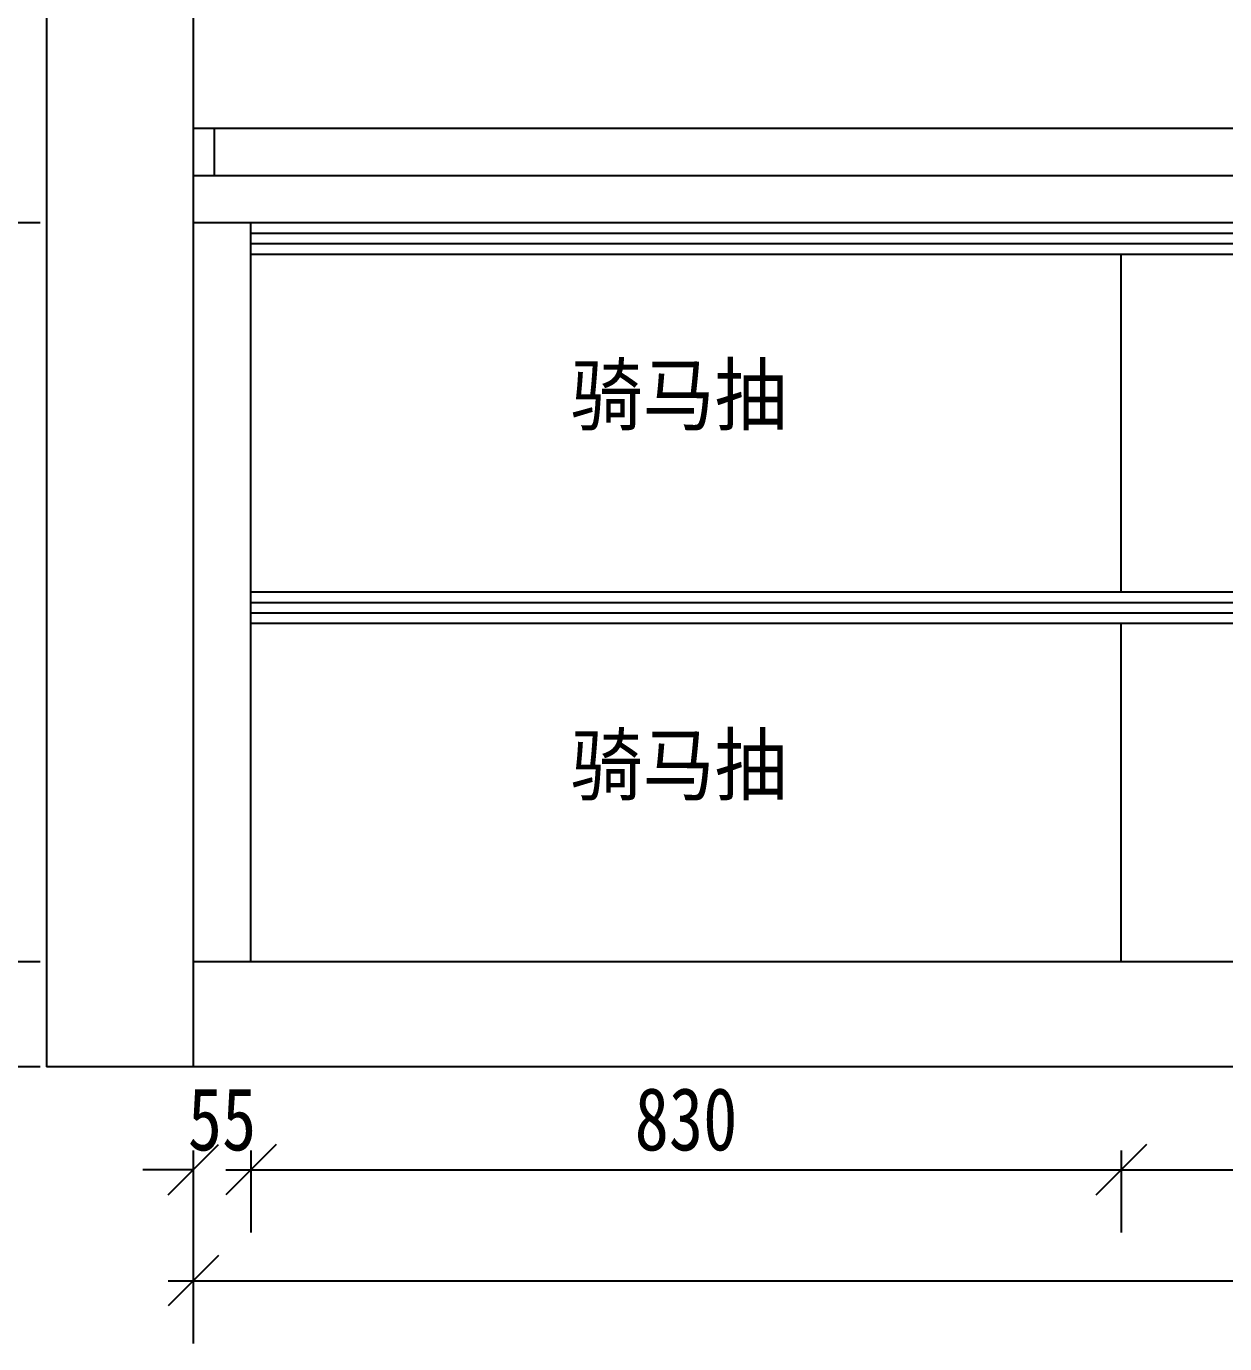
# Model space of a CAD drawing. Header units: millimetres. Extents: x -497855 to 324262, y -590254 to -173602.
# Drawn here: x -487214 to -486071, y -581586 to -580330 of the extents above; entities that cross this region are included whole.
import ezdxf

# ---------------------------------------------------------------- set-up
doc = ezdxf.new("R2010")
doc.units = ezdxf.units.MM
doc.header["$PDMODE"] = 3
doc.layers.add('水电图层', color=4, linetype='Continuous')
doc.styles.add('宋体', font='', dxfattribs={"width": 0.9})
doc.styles.add('数、文', font='', dxfattribs={"width": 0.8})
doc.styles.get('宋体').set_extended_font_data('SimSun')
doc.styles.get('数、文').set_extended_font_data('SimSun')
doc.dimstyles.new('60', dxfattribs={"dimscale": 60, "dimtxt": 1, "dimasz": 0.8, "dimexe": 1, "dimexo": 3, "dimgap": 0.3, "dimtad": 1, "dimdec": 0, "dimtxsty": '数、文', "dimblk": 'OBLIQUE', "dimcen": 0.3, "dimdle": 0.4, "dimclrd": 8, "dimclre": 8, "dimclrt": 1, "dimadec": 0, "dimazin": 0, "dimtfac": 1, "dimtdec": 0, "dimtix": 1, "dimtofl": 0, "dimtmove": 1, "dimatfit": 3, "dimldrblk": 'DOT', "dimfxl": 1, "dimfxlon": 1, "dimtolj": 1, "dimarcsym": 0})

# ---------------------------------------------------------------- blocks, each defined once
blk = doc.blocks.new('_Oblique')
at = {"color": 0, "linetype": 'ByBlock', "lineweight": -2}
blk.add_line((-0.5, -0.5), (0.5, 0.5), dxfattribs=at)
blk = doc.blocks.new('*D158')
at = {"layer": 'Defpoints', "color": 0}
for p in [(-487055.15, -581222.16), (-487000.15, -581222.16), (-487000.15, -581420.49)]:
    blk.add_point(p, dxfattribs=at)
at = {"layer": '水电图层', "color": 8, "lineweight": -2}
for p, q in [((-487055.15, -581402.16), (-487055.15, -581480.49)), ((-487000.15, -581402.16), (-487000.15, -581480.49)), ((-487055.15, -581420.49), (-487103.15, -581420.49)), ((-487000.15, -581420.49), (-486952.15, -581420.49))]:
    blk.add_line(p, q, dxfattribs=at)
at = {"layer": '水电图层', "color": 8, "lineweight": -2, "xscale": 48, "yscale": 48, "zscale": 48}
blk.add_blockref('_Oblique', (-487055.15, -581420.49), dxfattribs=at)
at = {"layer": '水电图层', "color": 8, "lineweight": -2, "xscale": 48, "yscale": 48, "zscale": 48, "rotation": 180}
blk.add_blockref('_Oblique', (-487000.15, -581420.49), dxfattribs=at)
at = {"layer": '水电图层', "color": 1, "insert": (-487027.65, -581372.49), "char_height": 60, "attachment_point": 5, "style": '数、文'}
blk.add_mtext('\\A1;55', dxfattribs=at)
blk = doc.blocks.new('*D159')
at = {"layer": 'Defpoints', "color": 0}
for p in [(-487000.15, -581222.16), (-486170.15, -581222.16), (-486170.15, -581420.49)]:
    blk.add_point(p, dxfattribs=at)
at = {"layer": '水电图层', "color": 8, "lineweight": -2}
for p, q in [((-487000.15, -581402.16), (-487000.15, -581480.49)), ((-486170.15, -581402.16), (-486170.15, -581480.49)), ((-487024.15, -581420.49), (-486146.15, -581420.49))]:
    blk.add_line(p, q, dxfattribs=at)
at = {"layer": '水电图层', "color": 8, "lineweight": -2, "xscale": 48, "yscale": 48, "zscale": 48, "rotation": 180}
blk.add_blockref('_Oblique', (-487000.15, -581420.49), dxfattribs=at)
at = {"layer": '水电图层', "color": 8, "lineweight": -2, "xscale": 48, "yscale": 48, "zscale": 48}
blk.add_blockref('_Oblique', (-486170.15, -581420.49), dxfattribs=at)
at = {"layer": '水电图层', "color": 1, "insert": (-486585.15, -581372.49), "char_height": 60, "attachment_point": 5, "style": '数、文'}
blk.add_mtext('\\A1;830', dxfattribs=at)
blk = doc.blocks.new('*D160')
at = {"layer": 'Defpoints', "color": 0}
for p in [(-486170.15, -581222.16), (-485270.15, -581222.16), (-485270.15, -581420.49)]:
    blk.add_point(p, dxfattribs=at)
at = {"layer": '水电图层', "color": 8, "lineweight": -2}
for p, q in [((-486170.15, -581402.16), (-486170.15, -581480.49)), ((-485270.15, -581402.16), (-485270.15, -581480.49)), ((-486194.15, -581420.49), (-485246.15, -581420.49))]:
    blk.add_line(p, q, dxfattribs=at)
at = {"layer": '水电图层', "color": 8, "lineweight": -2, "xscale": 48, "yscale": 48, "zscale": 48, "rotation": 180}
blk.add_blockref('_Oblique', (-486170.15, -581420.49), dxfattribs=at)
at = {"layer": '水电图层', "color": 8, "lineweight": -2, "xscale": 48, "yscale": 48, "zscale": 48}
blk.add_blockref('_Oblique', (-485270.15, -581420.49), dxfattribs=at)
at = {"layer": '水电图层', "color": 1, "insert": (-485720.15, -581372.49), "char_height": 60, "attachment_point": 5, "style": '数、文'}
blk.add_mtext('\\A1;900', dxfattribs=at)
blk = doc.blocks.new('*D167')
at = {"layer": 'Defpoints', "color": 0}
for p in [(-487055.15, -581222.16), (-482695.15, -581222.16), (-482695.15, -581526.38)]:
    blk.add_point(p, dxfattribs=at)
at = {"layer": '水电图层', "color": 8, "lineweight": -2}
for p, q in [((-487055.15, -581466.38), (-487055.15, -581586.38)), ((-482695.15, -581466.38), (-482695.15, -581586.38)), ((-487079.15, -581526.38), (-482671.15, -581526.38))]:
    blk.add_line(p, q, dxfattribs=at)
at = {"layer": '水电图层', "color": 8, "lineweight": -2, "xscale": 48, "yscale": 48, "zscale": 48, "rotation": 180}
blk.add_blockref('_Oblique', (-487055.15, -581526.38), dxfattribs=at)
at = {"layer": '水电图层', "color": 8, "lineweight": -2, "xscale": 48, "yscale": 48, "zscale": 48}
blk.add_blockref('_Oblique', (-482695.15, -581526.38), dxfattribs=at)
at = {"layer": '水电图层', "color": 1, "insert": (-484875.15, -581478.38), "char_height": 60, "attachment_point": 5, "style": '数、文'}
blk.add_mtext('\\A1;4360', dxfattribs=at)
blk = doc.blocks.new('*D168')
at = {"layer": 'Defpoints', "color": 0}
for p in [(-487261.12, -581222.16), (-487000.15, -581222.16), (-487007.75, -581322.16)]:
    blk.add_point(p, dxfattribs=at)
at = {"layer": '水电图层', "color": 8, "lineweight": -2}
for p, q in [((-487261.12, -581222.16), (-487261.12, -581174.16)), ((-487201.12, -581222.16), (-487321.12, -581222.16)), ((-487201.12, -581322.16), (-487321.12, -581322.16)), ((-487261.12, -581322.16), (-487261.12, -581370.16))]:
    blk.add_line(p, q, dxfattribs=at)
at = {"layer": '水电图层', "color": 8, "lineweight": -2, "xscale": 48, "yscale": 48, "zscale": 48}
for p, rotation in [((-487261.12, -581222.16), 270), ((-487261.12, -581322.16), 90)]:
    blk.add_blockref('_Oblique', p, dxfattribs=dict(at, rotation=rotation))
at = {"layer": '水电图层', "color": 1, "insert": (-487309.12, -581272.16), "char_height": 60, "attachment_point": 5, "rotation": 90, "style": '数、文'}
blk.add_mtext('\\A1;100', dxfattribs=at)
blk = doc.blocks.new('*D169')
at = {"layer": 'Defpoints', "color": 0}
for p in [(-487261.12, -580517.16), (-487000.15, -580517.16), (-487000.15, -581222.16)]:
    blk.add_point(p, dxfattribs=at)
at = {"layer": '水电图层', "color": 8, "lineweight": -2}
for p, q in [((-487261.12, -581246.16), (-487261.12, -580493.16)), ((-487201.12, -580517.16), (-487321.12, -580517.16)), ((-487201.12, -581222.16), (-487321.12, -581222.16))]:
    blk.add_line(p, q, dxfattribs=at)
at = {"layer": '水电图层', "color": 8, "lineweight": -2, "xscale": 48, "yscale": 48, "zscale": 48}
for p, rotation in [((-487261.12, -580517.16), 90), ((-487261.12, -581222.16), 270)]:
    blk.add_blockref('_Oblique', p, dxfattribs=dict(at, rotation=rotation))
at = {"layer": '水电图层', "color": 1, "insert": (-487309.12, -580869.66), "char_height": 60, "attachment_point": 5, "rotation": 90, "style": '数、文'}
blk.add_mtext('\\A1;705', dxfattribs=at)
blk = doc.blocks.new('*D170')
at = {"layer": 'Defpoints', "color": 0}
for p in [(-487261.12, -580472.16), (-487055.15, -580472.16), (-487000.15, -580517.16)]:
    blk.add_point(p, dxfattribs=at)
at = {"layer": '水电图层', "color": 8, "lineweight": -2}
for p, q in [((-487261.12, -580472.16), (-487261.12, -580424.16)), ((-487235.15, -580472.16), (-487321.12, -580472.16)), ((-487201.12, -580517.16), (-487321.12, -580517.16)), ((-487261.12, -580517.16), (-487261.12, -580565.16))]:
    blk.add_line(p, q, dxfattribs=at)
at = {"layer": '水电图层', "color": 8, "lineweight": -2, "xscale": 48, "yscale": 48, "zscale": 48}
for p, rotation in [((-487261.12, -580472.16), 270), ((-487261.12, -580517.16), 90)]:
    blk.add_blockref('_Oblique', p, dxfattribs=dict(at, rotation=rotation))
at = {"layer": '水电图层', "color": 1, "insert": (-487309.12, -580494.66), "char_height": 60, "attachment_point": 5, "rotation": 90, "style": '数、文'}
blk.add_mtext('\\A1;45', dxfattribs=at)
blk = doc.blocks.new('*D171')
at = {"layer": 'Defpoints', "color": 0}
for p in [(-487261.12, -579722.16), (-487000.15, -579722.16), (-487055.15, -580472.16)]:
    blk.add_point(p, dxfattribs=at)
at = {"layer": '水电图层', "color": 8, "lineweight": -2}
for p, q in [((-487261.12, -580496.16), (-487261.12, -579698.16)), ((-487201.12, -579722.16), (-487321.12, -579722.16)), ((-487235.15, -580472.16), (-487321.12, -580472.16))]:
    blk.add_line(p, q, dxfattribs=at)
at = {"layer": '水电图层', "color": 8, "lineweight": -2, "xscale": 48, "yscale": 48, "zscale": 48}
for p, rotation in [((-487261.12, -579722.16), 90), ((-487261.12, -580472.16), 270)]:
    blk.add_blockref('_Oblique', p, dxfattribs=dict(at, rotation=rotation))
at = {"layer": '水电图层', "color": 1, "insert": (-487309.12, -580097.16), "char_height": 60, "attachment_point": 5, "rotation": 90, "style": '数、文'}
blk.add_mtext('\\A1;750', dxfattribs=at)
blk = doc.blocks.new('*D174')
at = {"layer": 'Defpoints', "color": 0}
for p in [(-487436.65, -578922.16), (-487055.15, -578922.16), (-487055.15, -581322.16)]:
    blk.add_point(p, dxfattribs=at)
at = {"layer": '水电图层', "color": 8, "lineweight": -2}
for p, q in [((-487436.65, -581346.16), (-487436.65, -578898.16)), ((-487376.65, -578922.16), (-487496.65, -578922.16)), ((-487376.65, -581322.16), (-487496.65, -581322.16))]:
    blk.add_line(p, q, dxfattribs=at)
at = {"layer": '水电图层', "color": 8, "lineweight": -2, "xscale": 48, "yscale": 48, "zscale": 48}
for p, rotation in [((-487436.65, -578922.16), 90), ((-487436.65, -581322.16), 270)]:
    blk.add_blockref('_Oblique', p, dxfattribs=dict(at, rotation=rotation))
at = {"layer": '水电图层', "color": 1, "insert": (-487484.65, -580122.16), "char_height": 60, "attachment_point": 5, "rotation": 90, "style": '数、文'}
blk.add_mtext('\\A1;2400', dxfattribs=at)

msp = doc.modelspace()

# ---------------------------------------------------------------- linework, layer by layer
at = {"layer": '水电图层', "color": 2}
for p, q in [((-487195.15, -578802.16), (-487195.15, -581322.16)), ((-487055.15, -578922.16), (-487055.15, -581322.16)), ((-482555.15, -581322.16), (-487195.15, -581322.16))]:
    msp.add_line(p, q, dxfattribs=at)
at = {"layer": '水电图层', "color": 8}
for p, q in [((-482695.15, -580427.16), (-487055.15, -580427.16)), ((-487035.15, -580427.16), (-487035.15, -580472.16)), ((-484820.15, -580527.16), (-487000.15, -580527.16)), ((-484820.15, -580537.16), (-487000.15, -580537.16)), ((-487000.15, -580879.16), (-485270.15, -580879.16)), ((-487000.15, -580889.16), (-485270.15, -580889.16))]:
    msp.add_line(p, q, dxfattribs=at)
at = {"layer": '水电图层', "color": 255}
for p, q in [((-482695.15, -580472.16), (-487055.15, -580472.16)), ((-482695.15, -580517.16), (-487055.15, -580517.16)), ((-487000.15, -581222.16), (-487000.15, -580517.16)), ((-484820.15, -580547.16), (-487000.15, -580547.16)), ((-486170.15, -580869.16), (-486170.15, -580547.16)), ((-487000.15, -580869.16), (-485270.15, -580869.16)), ((-487000.15, -580899.16), (-485270.15, -580899.16)), ((-486170.15, -581222.16), (-486170.15, -580899.16)), ((-482695.15, -581222.16), (-487055.15, -581222.16))]:
    msp.add_line(p, q, dxfattribs=at)

# ---------------------------------------------------------------- texts
at = {"layer": '水电图层', "color": 255, "char_height": 56, "width": 560.588, "attachment_point": 1, "style": '宋体'}
for insert in [(-486695.32, -580653.06), (-486695.32, -581006.06)]:
    msp.add_mtext('{\\C84;骑马抽}', dxfattribs=dict(at, insert=insert))

# ---------------------------------------------------------------- dimensions: what is measured, and where the dimension line sits
at = {"layer": '水电图层', "color": 255}
for base, p1, p2, picture, middle in [((-487436.65, -578922.16), (-487055.15, -581322.16), (-487055.15, -578922.16), '*D174', (-487484.65, -580122.16)), ((-487261.12, -579722.16), (-487055.15, -580472.16), (-487000.15, -579722.16), '*D171', (-487309.12, -580097.16)), ((-487261.12, -580472.16), (-487000.15, -580517.16), (-487055.15, -580472.16), '*D170', (-487309.12, -580494.66)), ((-487261.12, -580517.16), (-487000.15, -581222.16), (-487000.15, -580517.16), '*D169', (-487309.12, -580869.66)), ((-487261.12, -581222.16), (-487007.75, -581322.16), (-487000.15, -581222.16), '*D168', (-487309.12, -581272.16))]:
    dim = msp.add_linear_dim(base=base, p1=p1, p2=p2, angle=90, dimstyle='60', override={"dimdec": 1, "dimtdec": 1}, dxfattribs=at)
    dim.commit()
    dim.dimension.update_dxf_attribs({"geometry": picture, "text_midpoint": middle})
for base, p1, p2, picture, middle in [((-487000.15, -581420.49), (-487055.15, -581222.16), (-487000.15, -581222.16), '*D158', (-487027.65, -581372.49)), ((-482695.15, -581526.38), (-487055.15, -581222.16), (-482695.15, -581222.16), '*D167', (-484875.15, -581478.38)), ((-486170.15, -581420.49), (-487000.15, -581222.16), (-486170.15, -581222.16), '*D159', (-486585.15, -581372.49)), ((-485270.15, -581420.49), (-486170.15, -581222.16), (-485270.15, -581222.16), '*D160', (-485720.15, -581372.49))]:
    dim = msp.add_linear_dim(base=base, p1=p1, p2=p2, dimstyle='60', override={"dimdec": 1, "dimtdec": 1}, dxfattribs=at)
    dim.commit()
    dim.dimension.update_dxf_attribs({"geometry": picture, "text_midpoint": middle})

doc.saveas('drawing.dxf')
